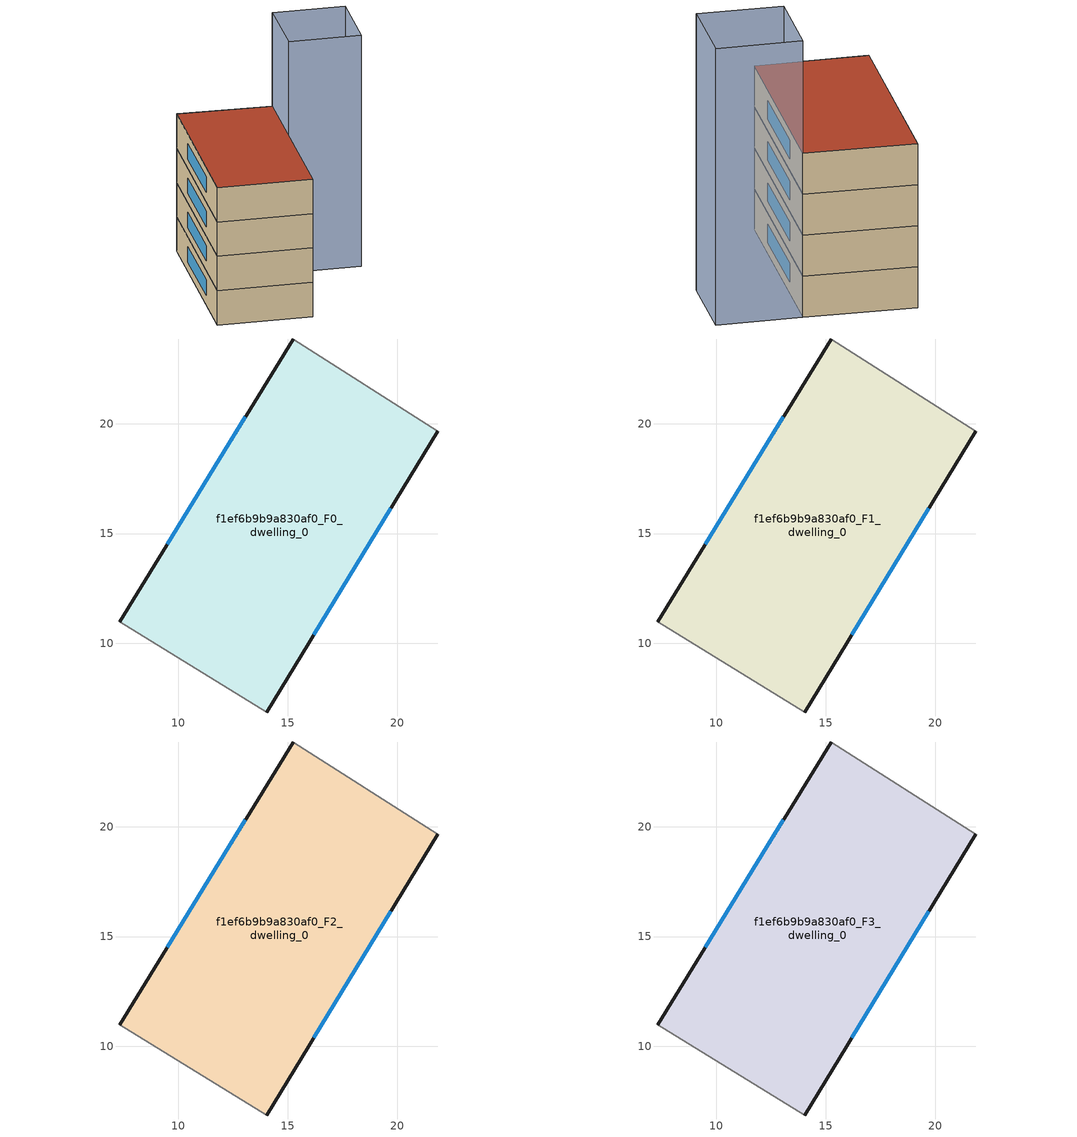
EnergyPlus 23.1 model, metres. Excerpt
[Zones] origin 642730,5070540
f1ef6b9b9a830af0_F0_dwelling_0
 floor ground (EU_floor_Construction): 21.84,19.67 14.04,6.86 7.33,10.97 15.24,23.87 z0
 wall outside (EU_wall_Construction): 15.24,23.87 7.33,10.97 / 14.04,6.86 21.84,19.67 z0:3
 wall adiabatic (EU_wall_Construction): 7.33,10.97 14.04,6.86 / 21.84,19.67 15.24,23.87 z0:3
 window (EU_Window_Construction): 13.06,20.32 9.51,14.52 / 16.18,10.39 19.7,16.14 z0.83:2.17
f1ef6b9b9a830af0_F1_dwelling_0
 floor to f1ef6b9b9a830af0_F0_dwelling_0 (EU_floor_Construction): 21.84,19.67 14.04,6.86 7.33,10.97 15.24,23.87 z3
 wall outside (EU_wall_Construction): 15.24,23.87 7.33,10.97 / 14.04,6.86 21.84,19.67 z3:6
 wall adiabatic (EU_wall_Construction): 7.33,10.97 14.04,6.86 / 21.84,19.67 15.24,23.87 z3:6
 window (EU_Window_Construction): 13.06,20.32 9.51,14.52 / 16.18,10.39 19.7,16.14 z3.83:5.17
f1ef6b9b9a830af0_F2_dwelling_0
 floor to f1ef6b9b9a830af0_F1_dwelling_0 (EU_floor_Construction): 21.84,19.67 14.04,6.86 7.33,10.97 15.24,23.87 z6
 wall outside (EU_wall_Construction): 15.24,23.87 7.33,10.97 / 14.04,6.86 21.84,19.67 z6:9
 wall adiabatic (EU_wall_Construction): 7.33,10.97 14.04,6.86 / 21.84,19.67 15.24,23.87 z6:9
 window (EU_Window_Construction): 13.06,20.32 9.51,14.52 / 16.18,10.39 19.7,16.14 z6.83:8.17
f1ef6b9b9a830af0_F3_dwelling_0
 floor to f1ef6b9b9a830af0_F2_dwelling_0 (EU_floor_Construction): 21.84,19.67 14.04,6.86 7.33,10.97 15.24,23.87 z9
 wall outside (EU_wall_Construction): 15.24,23.87 7.33,10.97 / 14.04,6.86 21.84,19.67 z9:12
 wall adiabatic (EU_wall_Construction): 7.33,10.97 14.04,6.86 / 21.84,19.67 15.24,23.87 z9:12
 window (EU_Window_Construction): 13.06,20.32 9.51,14.52 / 16.18,10.39 19.7,16.14 z9.83:11.17
 roof outside (EU_roof_Construction): 14.04,6.86 21.84,19.67 15.24,23.87 7.33,10.97 z12
shading: 18.74,14.57 21.84,19.67 / 21.84,19.67 26.95,16.57 / 26.95,16.57 23.84,11.46 / 23.84,11.46 18.74,14.57 z0:20.2
[Building]
EU S2 Campaign: North Axis=0; Terrain=City; Solar Distribution=FullExterior
[Site:Location]
Lyon-Bron: Latitude=45.75; Longitude=5; Time Zone=1; Elevation=198
[SizingPeriod:WeatherFileDays]
AnnualSizingPeriod: Begin Month=1; Begin Day of Month=1; End Month=12; End Day of Month=31; Day of Week for Start Day=Monday; Use Weather File Daylight Saving Period=No; Use Weather File Rain and Snow Indicators=No
[MATERIAL]
EU_InternalMass_Material: Roughness=MediumRough; Thickness=0.1; Conductivity=1; Density=1800; Specific Heat=900; Thermal Absorptance=0.9; Solar Absorptance=0.7; Visible Absorptance=0.7
[MATERIAL:NOMASS] Roughness=MediumRough; Thermal Absorptance=0.9; Solar Absorptance=0.7; Visible Absorptance=0.7
Name | Thermal Resistance
EU_wall_NoMass | 0.87146
EU_roof_NoMass | 0.842276
EU_floor_NoMass | 0.496999
[WINDOWMATERIAL:SIMPLEGLAZINGSYSTEM]
EU_Window_SimpleGlazing: UFactor=2.2525; Solar Heat Gain Coefficient=0.76; Visible Transmittance=0.76
[CONSTRUCTION]
EU_wall_Construction: EU_wall_NoMass
EU_roof_Construction: EU_roof_NoMass
EU_floor_Construction: EU_floor_NoMass
EU_InternalMass_Construction: EU_InternalMass_Material
EU_Window_Construction: EU_Window_SimpleGlazing
[ZONE] Type=1; Multiplier=1; Ceiling Height=autocalculate; Floor Area=autocalculate; Part of Total Floor Area=Yes
Name | Volume
f1ef6b9b9a830af0_F0_dwelling_0; f1ef6b9b9a830af0_F1_dwelling_0; f1ef6b9b9a830af0_F2_dwelling_0 | 354.615
f1ef6b9b9a830af0_F3_dwelling_0 | 709.23
[INTERNALMASS] Construction=EU_InternalMass_Construction; Surface Area=118.251
Name | Zone or ZoneList
f1ef6b9b9a830af0_F0_dwelling_0_EU_InternalMass | f1ef6b9b9a830af0_F0_dwelling_0
f1ef6b9b9a830af0_F1_dwelling_0_EU_InternalMass | f1ef6b9b9a830af0_F1_dwelling_0
f1ef6b9b9a830af0_F2_dwelling_0_EU_InternalMass | f1ef6b9b9a830af0_F2_dwelling_0
f1ef6b9b9a830af0_F3_dwelling_0_EU_InternalMass | f1ef6b9b9a830af0_F3_dwelling_0
[OTHEREQUIPMENT] Fuel Type=Electricity; Design Level Calculation Method=Watts/Area; Power per Zone Floor Area=1; Fraction Latent=0; Fraction Radiant=0; Fraction Lost=0; Carbon Dioxide Generation Rate=0; EndUse Subcategory=EU_Step8_InternalGains
Name | Zone or ZoneList or Space or SpaceList | Schedule
EU_Step8_InternalGain_f1ef6b9b9a830af0_F0_dwelling_0_f000 | f1ef6b9b9a830af0_F0_dwelling_0 | EU_Step8_GainSchedule_f1ef6b9b9a830af0_F0_dwelling_0_f000
EU_Step8_InternalGain_f1ef6b9b9a830af0_F1_dwelling_0_f000 | f1ef6b9b9a830af0_F1_dwelling_0 | EU_Step8_GainSchedule_f1ef6b9b9a830af0_F1_dwelling_0_f000
EU_Step8_InternalGain_f1ef6b9b9a830af0_F2_dwelling_0_f000 | f1ef6b9b9a830af0_F2_dwelling_0 | EU_Step8_GainSchedule_f1ef6b9b9a830af0_F2_dwelling_0_f000
EU_Step8_InternalGain_f1ef6b9b9a830af0_F3_dwelling_0_f000 | f1ef6b9b9a830af0_F3_dwelling_0 | EU_Step8_GainSchedule_f1ef6b9b9a830af0_F3_dwelling_0_f000
[ZONEVENTILATION:DESIGNFLOWRATE] Schedule=EU_AlwaysOn; Design Flow Rate Calculation Method=AirChanges/Hour; Air Changes per Hour=0.425; Ventilation Type=Natural; Fan Pressure Rise=0; Fan Total Efficiency=1; Constant Term Coefficient=1; Temperature Term Coefficient=0; Velocity Term Coefficient=0; Velocity Squared Term Coefficient=0; Minimum Indoor Temperature=-100; Maximum Indoor Temperature=100; Delta Temperature=-100; Minimum Outdoor Temperature=-100; Maximum Outdoor Temperature=100; Maximum Wind Speed=40
Name | Zone or ZoneList or Space or SpaceList
EU_ConstantAir_f1ef6b9b9a830af0_F0_dwelling_0 | f1ef6b9b9a830af0_F0_dwelling_0
EU_ConstantAir_f1ef6b9b9a830af0_F1_dwelling_0 | f1ef6b9b9a830af0_F1_dwelling_0
EU_ConstantAir_f1ef6b9b9a830af0_F2_dwelling_0 | f1ef6b9b9a830af0_F2_dwelling_0
EU_ConstantAir_f1ef6b9b9a830af0_F3_dwelling_0 | f1ef6b9b9a830af0_F3_dwelling_0
[HVACTEMPLATE:THERMOSTAT] Constant Heating Setpoint=20; Constant Cooling Setpoint=50
EU_HeatOnly_f1ef6b9b9a830af0_F0_dwelling_0; EU_HeatOnly_f1ef6b9b9a830af0_F1_dwelling_0; EU_HeatOnly_f1ef6b9b9a830af0_F2_dwelling_0; EU_HeatOnly_f1ef6b9b9a830af0_F3_dwelling_0
[HVACTEMPLATE:ZONE:IDEALLOADSAIRSYSTEM] System Availability Schedule=EU_AlwaysOn; Maximum Heating Supply Air Temperature=50; Minimum Cooling Supply Air Temperature=13; Maximum Heating Supply Air Humidity Ratio=0.0156; Minimum Cooling Supply Air Humidity Ratio=0.0077; Heating Limit=NoLimit; Cooling Limit=NoLimit; Heating Availability Schedule=EU_AlwaysOn; Cooling Availability Schedule=EU_CoolingOff; Dehumidification Control Type=ConstantSensibleHeatRatio; Cooling Sensible Heat Ratio=0.7; Dehumidification Setpoint=60; Humidification Control Type=None; Humidification Setpoint=30; Outdoor Air Method=None; Outdoor Air Flow Rate per Person=0.00944; Outdoor Air Flow Rate per Zone Floor Area=0; Outdoor Air Flow Rate per Zone=0; Demand Controlled Ventilation Type=None; Outdoor Air Economizer Type=NoEconomizer; Heat Recovery Type=None; Sensible Heat Recovery Effectiveness=0.7; Latent Heat Recovery Effectiveness=0.65
Name | Template Thermostat
f1ef6b9b9a830af0_F0_dwelling_0 | EU_HeatOnly_f1ef6b9b9a830af0_F0_dwelling_0
f1ef6b9b9a830af0_F1_dwelling_0 | EU_HeatOnly_f1ef6b9b9a830af0_F1_dwelling_0
f1ef6b9b9a830af0_F2_dwelling_0 | EU_HeatOnly_f1ef6b9b9a830af0_F2_dwelling_0
f1ef6b9b9a830af0_F3_dwelling_0 | EU_HeatOnly_f1ef6b9b9a830af0_F3_dwelling_0
[SIZING:ZONE] Zone Cooling Design Supply Air Temperature Input Method=SupplyAirTemperature; Zone Cooling Design Supply Air Temperature=13; Zone Heating Design Supply Air Temperature Input Method=SupplyAirTemperature; Zone Heating Design Supply Air Temperature=50; Zone Cooling Design Supply Air Humidity Ratio=0.008; Zone Heating Design Supply Air Humidity Ratio=0.008; Cooling Design Air Flow Method=DesignDay; Cooling Design Air Flow Rate=0; Cooling Minimum Air Flow per Zone Floor Area=0.000762; Cooling Minimum Air Flow=0; Cooling Minimum Air Flow Fraction=0.2; Heating Design Air Flow Method=DesignDay; Heating Design Air Flow Rate=0; Heating Maximum Air Flow per Zone Floor Area=0.002032; Heating Maximum Air Flow=0.141576; Heating Maximum Air Flow Fraction=0.3; Account for Dedicated Outdoor Air System=No; Dedicated Outdoor Air System Control Strategy=NeutralSupplyAir; Dedicated Outdoor Air Low Setpoint Temperature for Design=autosize; Dedicated Outdoor Air High Setpoint Temperature for Design=autosize; Zone Load Sizing Method=Sensible Load Only No Latent Load; Zone Latent Cooling Design Supply Air Humidity Ratio Input Method=HumidityRatioDifference; Zone Cooling Design Supply Air Humidity Ratio Difference=0.005; Zone Latent Heating Design Supply Air Humidity Ratio Input Method=HumidityRatioDifference; Zone Humidification Design Supply Air Humidity Ratio Difference=0.005
f1ef6b9b9a830af0_F0_dwelling_0; f1ef6b9b9a830af0_F1_dwelling_0; f1ef6b9b9a830af0_F2_dwelling_0; f1ef6b9b9a830af0_F3_dwelling_0
[SCHEDULE:CONSTANT]
Name | Hourly Value
EU_AlwaysOn | 1
EU_CoolingOff | 0
[SCHEDULE:FILE] Column Number=1; Rows to Skip at Top=0; Number of Hours of Data=8760; Column Separator=Comma; Interpolate to Timestep=No; Minutes per Item=60; Adjust Schedule for Daylight Savings=Yes
Name | File
EU_Step8_GainSchedule_f1ef6b9b9a830af0_F0_dwelling_0_f000 | ../../schedules/f1ef6b9b9a830af0/f1ef6b9b9a830af0_F0_dwelling_0_f000_gain.csv
EU_Step8_GainSchedule_f1ef6b9b9a830af0_F1_dwelling_0_f000 | ../../schedules/f1ef6b9b9a830af0/f1ef6b9b9a830af0_F1_dwelling_0_f000_gain.csv
EU_Step8_GainSchedule_f1ef6b9b9a830af0_F2_dwelling_0_f000 | ../../schedules/f1ef6b9b9a830af0/f1ef6b9b9a830af0_F2_dwelling_0_f000_gain.csv
EU_Step8_GainSchedule_f1ef6b9b9a830af0_F3_dwelling_0_f000 | ../../schedules/f1ef6b9b9a830af0/f1ef6b9b9a830af0_F3_dwelling_0_f000_gain.csv
